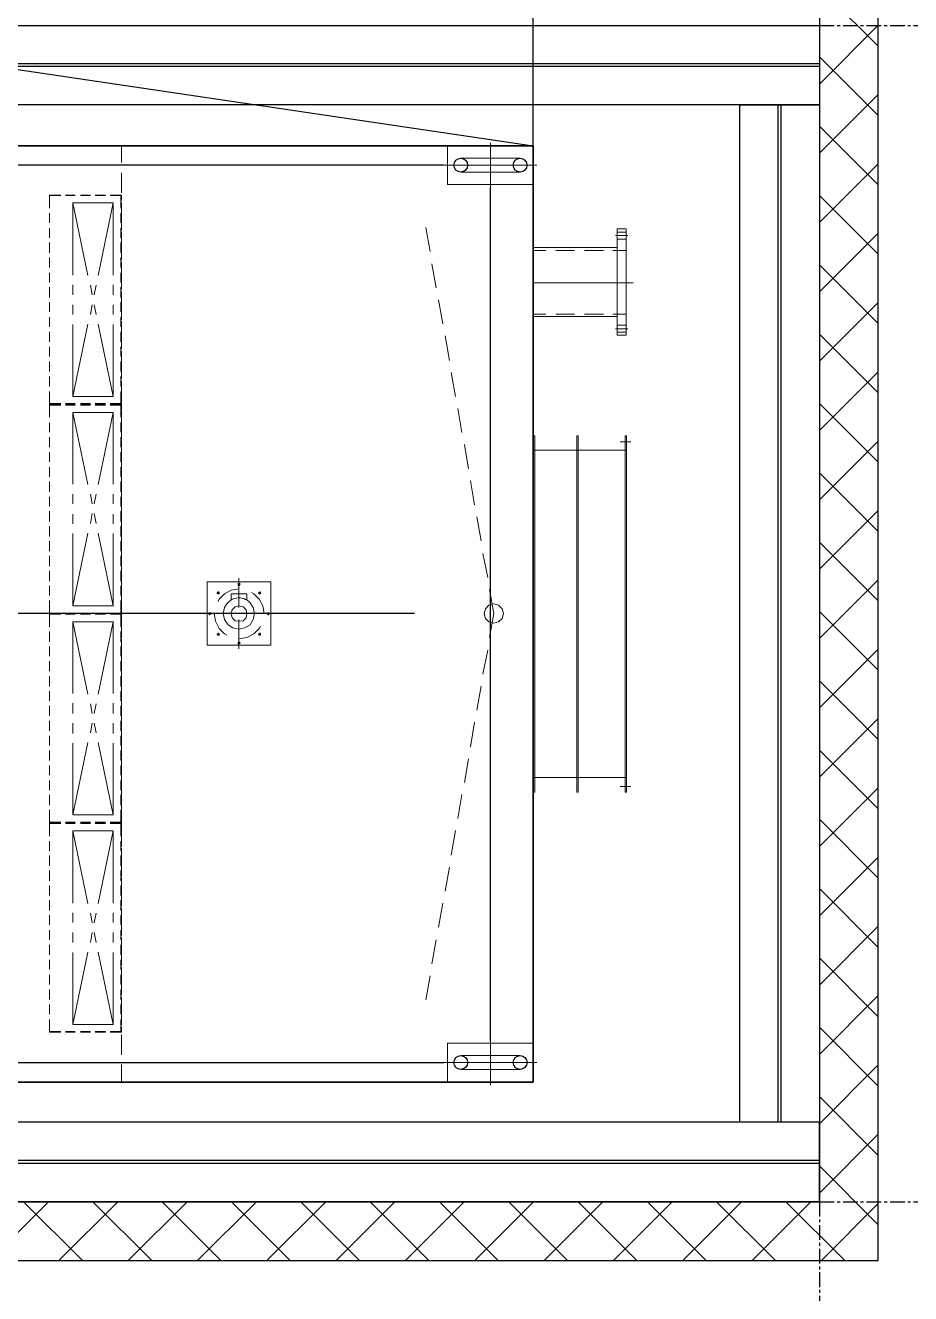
# Model space of a CAD drawing. Header units: millimetres. Extents: x 4133871 to 4440428, y -545651 to -495191.
# Drawn here: x 4180919 to 4183176, y -540079 to -536844 of the extents above; entities that cross this region are included whole.
import ezdxf

# ---------------------------------------------------------------- set-up
doc = ezdxf.new("R2010")
doc.units = ezdxf.units.MM
doc.header["$LTSCALE"] = 60
for name, pattern in [('CEN', [62, 60, -1, 0, -1]), ('CEN1', [1.4, 0.8, -0.2, 0.2, -0.2]), ('CENTER', [2, 1.25, -0.25, 0.25, -0.25]), ('DASHED', [19.05, 12.7, -6.35]), ('HIDDEN', [0.375, 0.25, -0.125])]:
    doc.linetypes.add(name, pattern=pattern)
for name, color, linetype in [('1CEN', 1, 'CEN'), ('1ST FL FW1-2', 3, 'Continuous'), ('EQUIPMENT', 6, 'Continuous'), ('PDF_Geomertry', 7, 'Continuous')]:
    doc.layers.add(name, color=color, linetype=linetype)

# ---------------------------------------------------------------- blocks, each defined once
blk = doc.blocks.new('EQ')
at = {"color": 253, "linetype": 'DASHED', "ltscale": 10}
for p, q in [((0, 2000), (13540, 0)), ((13540, 0), (13540, 2000)), ((13312.1, -49.7), (227.8, -49.7)), ((13430.6, -2281.7), (13430.6, -106.3)), ((227.9, -2338.3), (13312.1, -2338.3))]:
    blk.add_line(p, q, dxfattribs=at)
at = {"color": 253, "linetype": 'CEN1', "ltscale": 500}
blk.add_line((13237.3, -1193.2), (1563.8, -1193.2), dxfattribs=at)
at = {"color": 253}
blk.add_lwpolyline([(0, -2388), (0, 0), (13540, 0), (13540, -2388)], close=True, dxfattribs=at)
for centre in [(13354.9, -49.7), (13354.9, -49.7), (13506.3, -49.7), (13506.3, -49.7), (13354.9, -2338.3), (13354.9, -2338.3), (13506.4, -2338.3), (13506.4, -2338.3)]:
    blk.add_circle(centre, 17.6, dxfattribs=at)
at = {"layer": 'EQUIPMENT', "color": 253}
blk.add_lwpolyline([(0, -2388), (13540, -2388), (13540, 0), (0, 0)], close=True, dxfattribs=at)
at = {"layer": 'PDF_Geomertry', "color": 253, "lineweight": 0}
for p, q in [((13354.9, -32.1), (13506.3, -32.1)), ((13506.3, -67.3), (13354.9, -67.3)), ((13354.9, -2320.7), (13506.4, -2320.7)), ((13506.4, -2355.9), (13354.9, -2355.9))]:
    blk.add_line(p, q, dxfattribs=at)
for points in [[(12489.5, 0), (12489.5, -43.2)], [(13321.3, 0), (13321.3, -99.4), (13540, -99.4), (13540, 0), (13321.3, 0)], [(13430.6, -106.3), (13430.6, 6.9)], [(13312.1, -49.7), (13549.2, -49.7)], [(12489.5, -69.2), (12489.5, -119.9)], [(12334.9, -126), (12306.4, -126), (12306.4, -127.3)], [(12334.9, -127.3), (12306.4, -127.3)], [(12306.4, -159.4), (12306.4, -127.3)], [(12372, -126), (12347.2, -126)], [(12372, -127.3), (12347.2, -127.3)], [(12410.3, -126), (12385.6, -126)], [(12410.3, -127.3), (12385.6, -127.3)], [(12448.6, -126), (12422.7, -126)], [(12448.6, -127.3), (12422.7, -127.3)], [(12489.4, -126), (12461, -126)], [(12489.4, -127.3), (12461, -127.3)], [(12488.2, -127.3), (12488.2, -159.4)], [(12489.4, -126), (12489.4, -139.6)], [(12365.8, -330.1), (12365.8, -145.8), (12468.4, -145.8)], [(12404.1, -331.3), (12365.8, -145.8)], [(12468.4, -145.8), (12430.1, -331.3)], [(12468.4, -330.1), (12468.4, -145.8)], [(12489.4, -153.2), (12489.4, -178)], [(12489.5, -144.6), (12489.5, -195.3)], [(12306.4, -196.5), (12306.4, -171.8)], [(12488.2, -171.8), (12488.2, -196.5)], [(12489.4, -190.3), (12489.4, -216.3)], [(12306.4, -234.8), (12306.4, -210.1)], [(12488.2, -210.1), (12488.2, -234.8)], [(12489.5, -220), (12489.5, -270.8)], [(13277.1, -269.5), (13266.4, -208.3)], [(13776.8, -212.3), (13776.8, -483.7), (13754, -483.7), (13754, -212.3), (13776.8, -212.3)], [(13776.8, -220.6), (13754, -220.6)], [(12306.4, -273.2), (12306.4, -247.2)], [(12488.2, -247.2), (12488.2, -273.2)], [(12489.4, -228.7), (12489.4, -253.4)], [(13781.5, -229), (13749.3, -229)], [(13776.8, -238.6), (13754, -238.6)], [(12306.4, -310.3), (12306.4, -285.6)], [(12488.2, -285.6), (12488.2, -310.3)], [(12489.4, -267), (12489.4, -291.7)], [(13754, -260.1), (13540, -260.1)], [(13572.3, -267.3), (13540, -267.3)], [(13645.2, -267.3), (13597.4, -267.3)], [(13719.4, -267.3), (13670.3, -267.3)], [(13776.8, -267.3), (13743.3, -267.3)], [(12489.4, -304.1), (12489.4, -330.1)], [(12489.5, -296.7), (12489.5, -347.4)], [(13292.4, -362.8), (13281.7, -301.6)], [(12306.4, -348.6), (12306.4, -323.9)], [(12365.8, -380.8), (12365.8, -354.8)], [(12468.4, -380.8), (12468.4, -354.8)], [(12488.2, -323.9), (12488.2, -348.6)], [(12489.4, -342.4), (12489.4, -367.2)], [(13794.7, -349.8), (13540, -349.8)], [(12306.4, -387), (12306.4, -361)], [(12415.2, -380.8), (12410.3, -356)], [(12425.1, -356), (12420.2, -380.8)], [(12488.2, -361), (12488.2, -387)], [(12489.4, -380.8), (12489.4, -405.5)], [(12489.5, -372.2), (12489.5, -422.9)], [(12306.4, -424.1), (12306.4, -399.3)], [(12365.8, -430.3), (12365.8, -405.5)], [(12415.2, -405.5), (12410.3, -430.3)], [(12425.1, -430.3), (12420.2, -405.5)], [(12468.4, -430.3), (12468.4, -405.5)], [(12488.2, -399.3), (12488.2, -424.1)], [(12489.4, -417.9), (12489.4, -443.9)], [(13309.2, -454.5), (13298.5, -393.3)], [(12306.4, -462.4), (12306.4, -437.7)], [(12488.2, -437.7), (12488.2, -462.4)], [(12489.5, -447.6), (12489.5, -498.3)], [(13572.3, -429.9), (13540, -429.9)], [(13754, -435.9), (13540, -435.9)], [(13645.2, -429.9), (13597.4, -429.9)], [(13719.4, -429.9), (13670.3, -429.9)], [(13776.8, -429.9), (13743.3, -429.9)], [(12306.4, -500.7), (12306.4, -474.8)], [(12404.1, -455), (12365.8, -639.3)], [(12365.8, -639.3), (12468.4, -639.3), (12468.4, -456.2)], [(12365.8, -639.3), (12365.8, -456.2)], [(12468.4, -639.3), (12430.1, -455)], [(12488.2, -474.8), (12488.2, -500.7)], [(12489.4, -456.2), (12489.4, -481)], [(13326.1, -547.8), (13315.4, -485.1)], [(13781.5, -467), (13749.3, -467)], [(13776.8, -457.4), (13754, -457.4)], [(13776.8, -475.3), (13754, -475.3)], [(12306.4, -537.8), (12306.4, -513.1)], [(12488.2, -513.1), (12488.2, -537.8)], [(12489.4, -494.6), (12489.4, -519.3)], [(12489.4, -531.7), (12489.4, -557.6)], [(12489.5, -524.3), (12489.5, -575)], [(12306.4, -576.2), (12306.4, -550.2)], [(12488.2, -550.2), (12488.2, -576.2)], [(12489.4, -570), (12489.4, -594.7)], [(13341.4, -639.6), (13330.7, -578.4)], [(12306.4, -614.5), (12306.4, -588.5)], [(12488.2, -588.5), (12488.2, -614.5)], [(12489.4, -607.1), (12489.4, -633.1)], [(12489.5, -599.7), (12489.5, -650.4)], [(12306.4, -660.3), (12306.4, -626.9)], [(12488.2, -626.9), (12488.2, -657.8)], [(12489.4, -645.4), (12489.4, -660.3)], [(12334.9, -657.8), (12306.4, -657.8)], [(12334.8, -660.3), (12306.4, -660.3)], [(12306.4, -660.3), (12306.4, -692.4)], [(12334.9, -660.3), (12306.4, -660.3)], [(12334.8, -661.5), (12306.4, -661.5)], [(12372, -657.8), (12347.2, -657.8)], [(12372, -660.3), (12347.2, -660.3)], [(12372, -660.3), (12347.2, -660.3)], [(12371.9, -661.5), (12347.2, -661.5)], [(12410.3, -657.8), (12385.6, -657.8)], [(12410.3, -660.3), (12385.6, -660.3)], [(12410.3, -660.3), (12385.6, -660.3)], [(12410.3, -661.5), (12385.6, -661.5)], [(12448.6, -657.8), (12422.7, -657.8)], [(12448.6, -660.3), (12422.7, -660.3)], [(12448.6, -660.3), (12422.7, -660.3)], [(12448.6, -661.5), (12422.7, -661.5)], [(12489.4, -657.8), (12461, -657.8)], [(12489.4, -660.3), (12461, -660.3)], [(12489.4, -660.3), (12461, -660.3)], [(12489.4, -661.5), (12461, -661.5)], [(12488.2, -692.4), (12488.2, -661.5)], [(12489.4, -673.9), (12489.4, -660.3)], [(12489.5, -675.2), (12489.5, -725.9)], [(13358.2, -731.3), (13347.5, -670.2)], [(12306.4, -706), (12306.4, -730.8)], [(12365.8, -680.1), (12468.4, -680.1), (12468.4, -863.1)], [(12365.8, -680.1), (12365.8, -863.1)], [(12404.1, -864.3), (12365.8, -680.1)], [(12468.4, -680.1), (12430.1, -864.3)], [(12488.2, -730.8), (12488.2, -706)], [(12489.4, -712.2), (12489.4, -686.3)], [(12306.4, -743.1), (12306.4, -769.1)], [(12488.2, -769.1), (12488.2, -743.1)], [(12489.4, -749.3), (12489.4, -724.6)], [(13540, -739.6), (13540, -1648.4)], [(13543.6, -739.6), (13540, -739.6)], [(13543.6, -739.6), (13543.6, -1648.4)], [(13654.8, -739.6), (13651.2, -739.6), (13651.2, -1648.4), (13654.8, -1648.4), (13654.8, -739.6), (13654.8, -1611.3)], [(13777.9, -1648.4), (13777.9, -739.6), (13774.4, -739.6), (13774.4, -1648.4)], [(12489.4, -787.7), (12489.4, -762.9)], [(12489.5, -751.8), (12489.5, -801.3)], [(13375, -824.6), (13364.3, -761.9)], [(13761.2, -755.1), (13788.7, -755.1)], [(12306.4, -781.5), (12306.4, -806.2)], [(12488.2, -806.2), (12488.2, -781.5)], [(12489.4, -826), (12489.4, -800)], [(13777.9, -776.7), (13540, -776.7)], [(12306.4, -819.8), (12306.4, -844.6)], [(12488.2, -844.6), (12488.2, -819.8)], [(12489.4, -863.1), (12489.4, -838.4)], [(12489.5, -827.3), (12489.5, -878)], [(12306.4, -856.9), (12306.4, -882.9)], [(12488.2, -882.9), (12488.2, -856.9)], [(13390.3, -916.4), (13379.6, -855.2)], [(12306.4, -895.3), (12306.4, -920)], [(12365.8, -889.1), (12365.8, -913.8)], [(12415.2, -913.8), (12410.3, -889.1)], [(12425.1, -889.1), (12420.2, -913.8)], [(12468.4, -889.1), (12468.4, -913.8)], [(12488.2, -920), (12488.2, -895.3)], [(12489.4, -901.4), (12489.4, -876.7)], [(12489.5, -902.7), (12489.5, -953.4)], [(12306.4, -932.4), (12306.4, -958.3)], [(12488.2, -958.3), (12488.2, -932.4)], [(12489.4, -939.8), (12489.4, -913.8)], [(12365.8, -939.8), (12365.8, -964.5)], [(12415.2, -938.5), (12410.3, -963.3)], [(12425.1, -963.3), (12420.2, -938.5)], [(12468.4, -939.8), (12468.4, -964.5)], [(12489.4, -976.9), (12489.4, -952.1)], [(13407.1, -1008.2), (13396.4, -947)], [(12306.4, -970.7), (12306.4, -996.7)], [(12404.1, -988), (12365.8, -1173.5)], [(12365.8, -989.3), (12365.8, -1173.5), (12468.4, -1173.5)], [(12468.4, -1173.5), (12430.1, -988)], [(12468.4, -989.2), (12468.4, -1173.5)], [(12488.2, -996.7), (12488.2, -970.7)], [(12489.4, -1015.2), (12489.4, -989.3)], [(12489.5, -978.2), (12489.5, -1028.9)], [(12306.4, -1009), (12306.4, -1033.8)], [(12488.2, -1033.8), (12488.2, -1009)], [(12489.4, -1053.6), (12489.4, -1027.6)], [(12306.4, -1046.1), (12306.4, -1072.1)], [(12488.2, -1072.1), (12488.2, -1046.1)], [(12489.4, -1090.7), (12489.4, -1065.9)], [(12489.5, -1054.8), (12489.5, -1105.5)], [(13423.9, -1101.5), (13411.7, -1040.3)], [(12306.4, -1084.5), (12306.4, -1110.5)], [(12488.2, -1110.5), (12488.2, -1084.5)], [(12306.4, -1122.8), (12306.4, -1147.6)], [(12488.2, -1147.6), (12488.2, -1122.8)], [(12489.4, -1129), (12489.4, -1103)], [(12489.5, -1130.3), (12489.5, -1181)], [(12789.2, -1130.5), (12769.4, -1133.6), (12752.5, -1142.7), (12738.8, -1156.5), (12735.7, -1162.6)], [(12792.3, -1118.3), (12790.8, -1116.7), (12787.7, -1116.7), (12787.7, -1121.3), (12790.8, -1121.3), (12792.3, -1118.3)], [(12789.2, -1103), (12789.2, -1177.9)], [(12789.2, -1121.3), (12789.2, -1115.2)], [(13439.2, -1193.2), (13428.5, -1132)], [(12306.4, -1159.9), (12306.4, -1192.1)], [(12488.2, -1192.1), (12488.2, -1159.9)], [(12489.4, -1167.3), (12489.4, -1141.4)], [(12738.8, -1141.2), (12738.8, -1139.7), (12737.2, -1138.2), (12735.7, -1139.7), (12734.2, -1141.2), (12735.7, -1142.7), (12738.8, -1142.7), (12738.8, -1141.2)], [(12738.8, -1142.7), (12734.2, -1138.2)], [(12769.4, -1158), (12769.4, -1142.7), (12809.1, -1142.7), (12809.1, -1158)], [(12853.5, -1191.7), (12853.5, -1193.2), (12850.4, -1173.3), (12841.2, -1156.5), (12827.5, -1142.7), (12821.4, -1139.7)], [(12844.3, -1141.2), (12844.3, -1139.7), (12842.8, -1138.2), (12839.7, -1139.7), (12839.7, -1142.7), (12844.3, -1142.7), (12844.3, -1141.2)], [(12839.7, -1142.7), (12844.3, -1138.2)], [(12334.9, -1192.1), (12306.4, -1192.1)], [(12334.9, -1193.3), (12306.4, -1193.3), (12306.4, -1192.1)], [(12334.9, -1193.4), (12306.4, -1193.4), (12306.4, -1194.6)], [(12334.9, -1194.6), (12306.4, -1194.6)], [(12306.4, -1226.8), (12306.4, -1194.6)], [(12372, -1192.1), (12347.2, -1192.1)], [(12372, -1193.3), (12347.2, -1193.3)], [(12372, -1193.4), (12347.3, -1193.4)], [(12372, -1194.6), (12347.3, -1194.6)], [(12410.3, -1192.1), (12385.6, -1192.1)], [(12410.3, -1193.3), (12385.6, -1193.3)], [(12410.3, -1193.4), (12385.6, -1193.4)], [(12410.3, -1194.6), (12385.6, -1194.6)], [(12448.6, -1192.1), (12422.7, -1192.1)], [(12448.6, -1193.3), (12422.7, -1193.3)], [(12448.7, -1193.4), (12422.7, -1193.4)], [(12448.7, -1194.6), (12422.7, -1194.6)], [(12489.4, -1192.1), (12461, -1192.1)], [(12489.4, -1193.3), (12461, -1193.3)], [(12489.5, -1193.4), (12461, -1193.4)], [(12489.5, -1194.6), (12461, -1194.6)], [(12488.2, -1194.6), (12488.2, -1226.8)], [(12489.4, -1193.3), (12489.4, -1179.7)], [(12489.5, -1193.4), (12489.5, -1208.2)], [(12699, -1193.2), (12773.9, -1193.2)], [(12833.6, -1193.2), (12708.2, -1193.2)], [(12717.4, -1193.2), (12717.4, -1191.7), (12712.8, -1191.7), (12712.8, -1194.7), (12714.3, -1196.3), (12717.4, -1194.7), (12717.4, -1193.2), (12711.2, -1193.2)], [(12726.5, -1193.2), (12729.6, -1213.1), (12738.8, -1231.5), (12752.5, -1245.2), (12758.7, -1248.3)], [(12809.1, -1193.2), (12807.6, -1184), (12800, -1176.4), (12789.2, -1173.3), (12780.1, -1176.4), (12772.4, -1184), (12769.4, -1193.2), (12772.4, -1203.9), (12780.1, -1211.6), (12789.2, -1213.1), (12800, -1211.6), (12807.6, -1203.9), (12809.1, -1193.2)], [(12804.5, -1193.2), (12879.5, -1193.2)], [(12867.2, -1193.2), (12865.7, -1191.7), (12862.7, -1191.7), (12861.1, -1193.2), (12864.2, -1196.3), (12867.2, -1193.2), (12861.1, -1193.2)], [(13463.7, -1193.2), (13460.7, -1181), (13451.5, -1171.8), (13439.2, -1168.8), (13427, -1171.8), (13417.8, -1181), (13414.8, -1193.2), (13417.8, -1205.5), (13427, -1214.6), (13439.2, -1217.7), (13451.5, -1214.6), (13460.7, -1205.5), (13463.7, -1193.2)], [(13439.2, -1193.2), (13428.5, -1254.4)], [(12365.8, -1397.4), (12365.8, -1214.4), (12468.4, -1214.4)], [(12404.1, -1398.7), (12365.8, -1214.4)], [(12468.4, -1214.4), (12430.1, -1398.7)], [(12468.4, -1397.4), (12468.4, -1214.4)], [(12489.5, -1205.7), (12489.5, -1256.4)], [(12489.5, -1220.6), (12489.5, -1245.3)], [(12789.2, -1208.5), (12789.2, -1283.5)], [(12789.2, -1257.5), (12809.1, -1254.4), (12827.5, -1245.2), (12841.2, -1231.5), (12844.3, -1225.3)], [(12306.4, -1265.1), (12306.4, -1239.1)], [(12488.2, -1239.1), (12488.2, -1265.1)], [(12489.5, -1258.9), (12489.5, -1283.7)], [(12738.8, -1246.7), (12738.8, -1245.2), (12737.2, -1243.7), (12734.2, -1246.7), (12735.7, -1248.3), (12738.8, -1248.3), (12738.8, -1246.7)], [(12738.8, -1243.7), (12734.2, -1248.3)], [(12844.3, -1246.7), (12844.3, -1245.2), (12842.8, -1243.7), (12839.7, -1245.2), (12839.7, -1248.3), (12844.3, -1248.3), (12844.3, -1246.7)], [(12839.7, -1243.7), (12844.3, -1248.3)], [(12306.4, -1302.2), (12306.4, -1277.5)], [(12488.2, -1277.5), (12488.2, -1302.2)], [(12489.5, -1282.4), (12489.5, -1333.1)], [(12792.3, -1268.2), (12789.2, -1265.1), (12787.7, -1266.6), (12787.7, -1269.7), (12789.2, -1271.2), (12792.3, -1268.2)], [(12789.2, -1265.1), (12789.2, -1271.2)], [(13424, -1286.5), (13411.7, -1347.7)], [(12306.4, -1340.5), (12306.4, -1314.6)], [(12488.2, -1314.6), (12488.2, -1340.5)], [(12489.5, -1296), (12489.5, -1322)], [(12306.4, -1378.9), (12306.4, -1352.9)], [(12488.2, -1352.9), (12488.2, -1378.9)], [(12489.5, -1334.4), (12489.5, -1359.1)], [(12489.5, -1357.8), (12489.5, -1408.5)], [(12489.5, -1371.5), (12489.5, -1397.4)], [(13407.1, -1378.3), (13396.4, -1439.5)], [(12306.4, -1416), (12306.4, -1391.2)], [(12365.8, -1448.1), (12365.8, -1422.2)], [(12468.4, -1448.1), (12468.4, -1422.2)], [(12488.2, -1391.2), (12488.2, -1416)], [(12489.5, -1409.8), (12489.5, -1435.8)], [(12306.4, -1454.3), (12306.4, -1428.3)], [(12415.3, -1448.1), (12410.3, -1423.4)], [(12425.2, -1423.4), (12420.2, -1448.1)], [(12488.2, -1428.3), (12488.2, -1454.3)], [(12489.5, -1433.3), (12489.5, -1484)], [(12489.5, -1448.1), (12489.5, -1472.9)], [(12306.4, -1492.7), (12306.4, -1466.7)], [(12365.8, -1498.8), (12365.8, -1472.9)], [(12415.3, -1472.9), (12410.3, -1497.6)], [(12425.2, -1497.6), (12420.2, -1472.9)], [(12468.4, -1498.8), (12468.4, -1472.9)], [(12488.2, -1466.7), (12488.2, -1492.7)], [(12489.5, -1485.2), (12489.5, -1511.2)], [(13390.3, -1470.1), (13379.6, -1532.8)], [(12306.4, -1529.8), (12306.4, -1505)], [(12488.2, -1505), (12488.2, -1529.8)], [(12489.5, -1509.9), (12489.5, -1560.6)], [(12306.4, -1568.1), (12306.4, -1542.1)], [(12404.1, -1522.3), (12365.8, -1706.6)], [(12365.8, -1706.6), (12468.4, -1706.6), (12468.4, -1523.6)], [(12365.8, -1706.6), (12365.8, -1523.6)], [(12468.4, -1706.6), (12430.1, -1522.3)], [(12488.2, -1542.1), (12488.2, -1568.1)], [(12489.5, -1523.6), (12489.5, -1549.5)], [(12306.4, -1605.2), (12306.4, -1580.5)], [(12488.2, -1580.5), (12488.2, -1605.2)], [(12489.5, -1561.9), (12489.5, -1586.6)], [(13375, -1563.4), (13364.3, -1624.5)], [(12489.5, -1585.4), (12489.5, -1636.1)], [(12489.5, -1599), (12489.5, -1625)], [(13777.9, -1611.3), (13540, -1611.3)], [(12306.4, -1643.5), (12306.4, -1618.8)], [(12488.2, -1618.8), (12488.2, -1643.5)], [(12489.5, -1637.4), (12489.5, -1662.1)], [(13543.6, -1648.4), (13540, -1648.4)], [(13761.2, -1634.1), (13788.7, -1634.1)], [(13777.9, -1648.4), (13774.4, -1648.4)], [(12306.4, -1681.9), (12306.4, -1655.9)], [(12488.2, -1655.9), (12488.2, -1681.9)], [(12489.5, -1660.8), (12489.5, -1711.5)], [(12489.5, -1675.7), (12489.5, -1700.4)], [(13358.2, -1655.1), (13347.5, -1716.3)], [(12306.4, -1727.6), (12306.4, -1694.2)], [(12488.2, -1694.2), (12488.2, -1725.2)], [(12489.5, -1712.8), (12489.5, -1727.6)], [(12334.9, -1725.2), (12306.4, -1725.2)], [(12334.9, -1727.6), (12306.4, -1727.6)], [(12306.4, -1727.6), (12306.4, -1761)], [(12334.9, -1727.6), (12306.4, -1727.6)], [(12334.9, -1728.9), (12306.4, -1728.9)], [(12372, -1727.6), (12347.2, -1727.6)], [(12372, -1728.9), (12347.2, -1728.9)], [(12372, -1725.2), (12347.3, -1725.2)], [(12372, -1727.6), (12347.3, -1727.6)], [(12410.3, -1725.2), (12385.6, -1725.2)], [(12410.3, -1727.6), (12385.6, -1727.6)], [(12410.3, -1727.6), (12385.6, -1727.6)], [(12410.3, -1728.9), (12385.6, -1728.9)], [(12448.7, -1725.2), (12422.7, -1725.2)], [(12448.7, -1727.6), (12422.7, -1727.6)], [(12448.7, -1727.6), (12422.7, -1727.6)], [(12448.7, -1728.9), (12422.7, -1728.9)], [(12489.5, -1725.2), (12461, -1725.2)], [(12489.5, -1727.6), (12461, -1727.6)], [(12489.5, -1727.6), (12461, -1727.6)], [(12489.5, -1728.9), (12461, -1728.9)], [(12488.2, -1761), (12488.2, -1728.9)], [(12489.5, -1741.2), (12489.5, -1727.6)], [(12489.5, -1737.5), (12489.5, -1787)], [(12306.4, -1773.4), (12306.4, -1798.1)], [(12365.8, -1747.4), (12468.4, -1747.4), (12468.4, -1931.6)], [(12365.8, -1747.4), (12365.8, -1931.7)], [(12404.1, -1932.9), (12365.8, -1747.4)], [(12468.4, -1747.4), (12430.1, -1932.9)], [(12488.2, -1798.1), (12488.2, -1773.4)], [(12489.5, -1779.6), (12489.5, -1753.6)], [(13341.4, -1746.9), (13330.7, -1809.6)], [(12306.4, -1810.5), (12306.4, -1836.5)], [(12488.2, -1836.5), (12488.2, -1810.5)], [(12489.5, -1817.9), (12489.5, -1791.9)], [(12489.5, -1812.9), (12489.5, -1863.6)], [(12489.5, -1855), (12489.5, -1830.3)], [(13326.1, -1840.2), (13315.4, -1901.4)], [(12306.4, -1848.8), (12306.4, -1874.8)], [(12488.2, -1874.8), (12488.2, -1848.8)], [(12489.5, -1893.4), (12489.5, -1867.4)], [(12306.4, -1887.2), (12306.4, -1911.9)], [(12488.2, -1911.9), (12488.2, -1887.2)], [(12489.5, -1888.4), (12489.5, -1939.1)], [(12489.5, -1931.7), (12489.5, -1905.7)], [(12306.4, -1924.3), (12306.4, -1950.2)], [(12488.2, -1950.2), (12488.2, -1924.3)], [(13309.2, -1931.9), (13298.5, -1993.1)], [(12306.4, -1962.6), (12306.4, -1987.4)], [(12365.8, -1956.4), (12365.8, -1981.2)], [(12415.3, -1982.4), (12410.3, -1957.7)], [(12425.2, -1957.7), (12420.2, -1982.4)], [(12468.4, -1956.4), (12468.4, -1981.2)], [(12488.2, -1987.4), (12488.2, -1962.6)], [(12489.5, -1968.8), (12489.5, -1944.1)], [(12489.5, -1963.8), (12489.5, -2014.5)], [(12306.4, -2001), (12306.4, -2025.7)], [(12488.2, -2025.7), (12488.2, -2001)], [(12489.5, -2007.1), (12489.5, -1981.2)], [(12365.8, -2007.1), (12365.8, -2031.9)], [(12415.3, -2007.1), (12410.3, -2031.9)], [(12425.2, -2031.9), (12420.2, -2007.1)], [(12468.4, -2007.1), (12468.4, -2031.9)], [(12489.5, -2044.2), (12489.5, -2019.5)], [(13292.4, -2025.2), (13281.7, -2086.4)], [(12306.4, -2038.1), (12306.4, -2064)], [(12404.1, -2056.6), (12365.8, -2240.9)], [(12365.8, -2057.8), (12365.8, -2240.9), (12468.4, -2240.9)], [(12468.4, -2240.9), (12430.1, -2056.6)], [(12468.4, -2057.8), (12468.4, -2240.9)], [(12488.2, -2064), (12488.2, -2038.1)], [(12489.5, -2040.5), (12489.5, -2091.2)], [(12489.5, -2082.6), (12489.5, -2057.8)], [(12306.4, -2076.4), (12306.4, -2101.1)], [(12488.2, -2101.1), (12488.2, -2076.4)], [(12489.5, -2120.9), (12489.5, -2094.9)], [(12306.4, -2114.7), (12306.4, -2139.5)], [(12488.2, -2139.5), (12488.2, -2114.7)], [(12489.5, -2115.9), (12489.5, -2166.6)], [(12489.5, -2158), (12489.5, -2133.3)], [(13277.1, -2117), (13266.4, -2178.2)], [(12306.4, -2151.8), (12306.4, -2177.8)], [(12488.2, -2177.8), (12488.2, -2151.8)], [(12306.4, -2190.2), (12306.4, -2214.9)], [(12488.2, -2214.9), (12488.2, -2190.2)], [(12489.5, -2196.4), (12489.5, -2171.6)], [(12489.5, -2191.4), (12489.5, -2242.1)], [(12306.4, -2228.5), (12306.4, -2259.4)], [(12488.2, -2259.4), (12488.2, -2228.5)], [(12489.5, -2234.7), (12489.5, -2208.7)], [(12334.9, -2259.4), (12306.4, -2259.4)], [(12334.9, -2260.7), (12306.4, -2260.7), (12306.4, -2259.4)], [(12372, -2259.4), (12347.2, -2259.4)], [(12372, -2260.7), (12347.2, -2260.7)], [(12410.3, -2259.4), (12385.6, -2259.4)], [(12410.3, -2260.7), (12385.6, -2260.7)], [(12448.7, -2259.4), (12422.7, -2259.4)], [(12448.7, -2260.7), (12422.7, -2260.7)], [(12489.5, -2259.4), (12461, -2259.4)], [(12489.5, -2260.7), (12461, -2260.7)], [(12489.5, -2260.7), (12489.5, -2247.1)], [(12489.5, -2268), (12489.5, -2318.7)], [(13321.3, -2288.6), (13321.3, -2388), (13540, -2388), (13540, -2288.6), (13321.3, -2288.6)], [(13430.6, -2394.9), (13430.6, -2281.7)], [(12489.5, -2343.5), (12489.5, -2388)], [(13312.1, -2338.3), (13549.2, -2338.3)]]:
    blk.add_lwpolyline(points, dxfattribs=at)
blk.add_lwpolyline([(12870.3, -1112.2), (12870.3, -1274.3), (12708.2, -1274.3), (12708.2, -1112.2)], close=True, dxfattribs=at)
blk.add_lwpolyline([(12829, -1193.2), (12826, -1177.9), (12818.3, -1165.7, 0.541914), (12752.5, -1177.9), (12749.5, -1193.2), (12752.5, -1208.5), (12761.7, -1222.3), (12774, -1229.9), (12789.2, -1233), (12804.5, -1229.9), (12818.3, -1222.3), (12826, -1208.5)], format="xyb", close=True, dxfattribs=at)
blk = doc.blocks.new('15M')
at = {"linetype": 'HIDDEN', "ltscale": 0.1}
for p, q in [((-110087.1, -152171.1), (-95087.1, -152171.1)), ((-110087.1, -152178.6), (-95087.1, -152178.6)), ((-109989.3, -152276.4), (-109989.3, -154870.4)), ((-109981.8, -152276.4), (-109981.8, -154870.4)), ((-110087.1, -154968.1), (-95087.1, -154968.1)), ((-110087.1, -154975.6), (-95087.1, -154975.6))]:
    blk.add_line(p, q, dxfattribs=at)
for points in [[(-110087.1, -152276.4), (-95087.1, -152276.4), (-95087.1, -152073.4), (-110087.1, -152073.4)], [(-109884.1, -154870.4), (-110087.1, -154870.4), (-110087.1, -152276.4), (-109884.1, -152276.4)], [(-110087.1, -154870.4), (-95087.1, -154870.4), (-95087.1, -155073.4), (-110087.1, -155073.4)]]:
    blk.add_lwpolyline(points, close=True)
blk = doc.blocks.new('외각')
at = {"rotation": 180}
blk.add_blockref('15M', (-110103.1, -170953.4), dxfattribs=at)

msp = doc.modelspace()

# ---------------------------------------------------------------- linework, layer by layer
at = {"layer": '1CEN', "color": 1, "linetype": 'CENTER', "ltscale": 0.5}
for p, q in [((4182944, -502344.3), (4182944, -540844.3)), ((4146944, -539844.3), (4183944, -539844.3))]:
    msp.add_line(p, q, dxfattribs=at)

# ---------------------------------------------------------------- block references
at = {"color": 3}
msp.add_blockref('외각', (4182960, -520964.2), dxfattribs=at)

# ---------------------------------------------------------------- next in the draw order: block references
at = {"layer": 'EQUIPMENT', "color": 3}
msp.add_blockref('EQ', (4168674, -537151), dxfattribs=at)

# ---------------------------------------------------------------- next in the draw order: hatches: boundary and pattern name
at = {"layer": '1ST FL FW1-2'}
h = msp.add_hatch(dxfattribs=at)
h.set_pattern_fill('ANSI37', color=253, scale=1000)
h.set_pattern_definition([(45, (0, 0), (-88.3883476, 88.3883476), []), (135, (0, 0), (-88.3883476, -88.3883476), [])])
h.paths.add_polyline_path([(4167944, -533844.3), (4152944, -533844.2), (4152944, -527844.2), (4152794, -527844.3), (4152794, -533994.2), (4167794, -533994.3), (4167794, -539994.2), (4183093.9, -539994.2), (4183094, -524844.3), (4182944, -524844.3), (4182944, -539844.2), (4167944, -539844.2)])

# ---------------------------------------------------------------- next in the draw order: linework, layer by layer
at = {"layer": '1CEN', "color": 1, "linetype": 'CENTER', "ltscale": 0.5}
msp.add_line((4146944, -536844.3), (4183944, -536844.3), dxfattribs=at)
at = {"layer": '1ST FL FW1-2', "color": 3}
msp.add_lwpolyline([(4183094, -524844.3), (4182944, -524844.3), (4182944, -539844.2), (4167944, -539844.2), (4167944, -533844.3), (4152944, -533844.2), (4152944, -527844.2), (4152794, -527844.3), (4152794, -533994.2), (4167794, -533994.3), (4167794, -539994.2), (4183093.9, -539994.2), (4183094, -524844.3)], dxfattribs=at)

doc.saveas('drawing.dxf')
